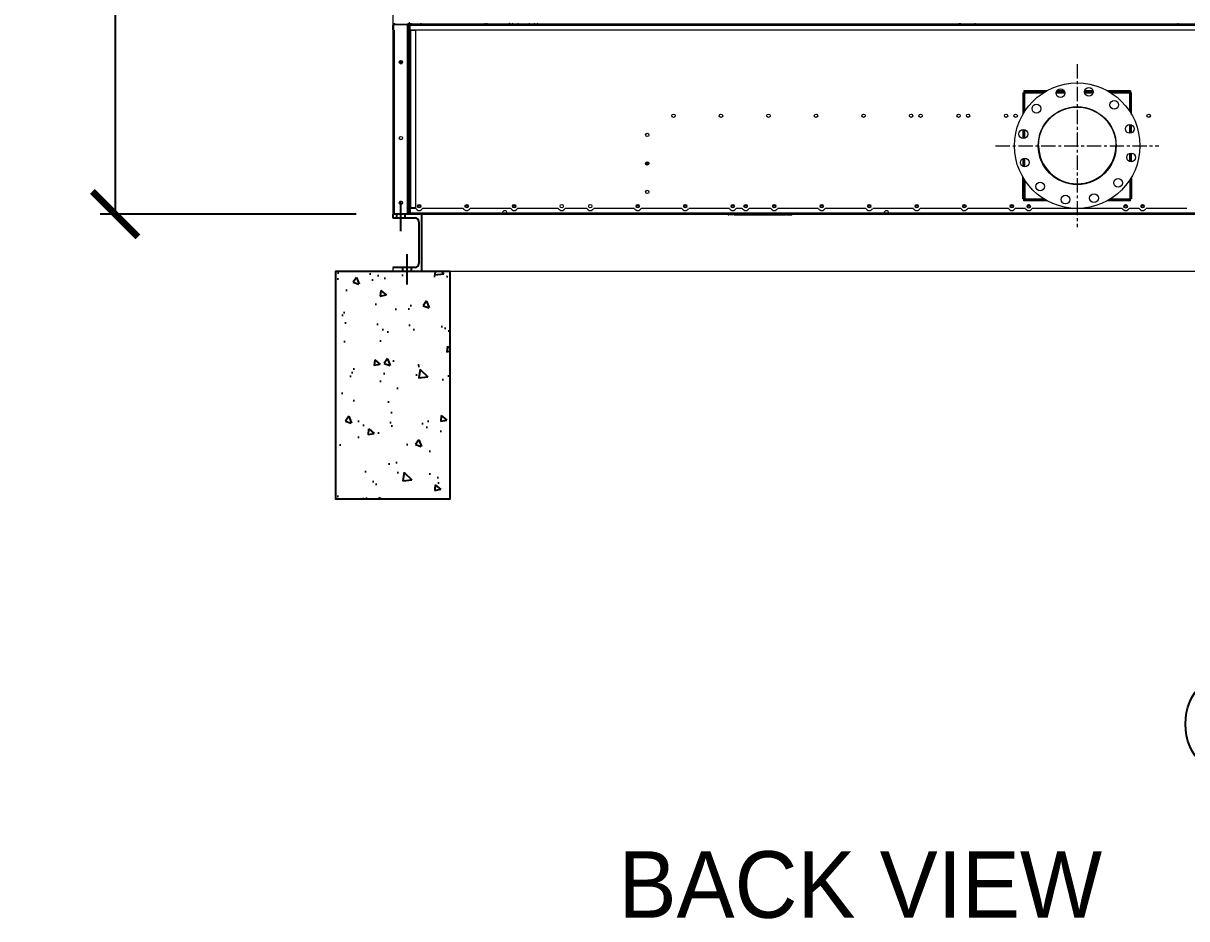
# Model space of a CAD drawing. Header units: millimetres. Extents: x 2557 to 34820, y 2099 to 24914.
# Drawn here: x 22479 to 25539, y 8208 to 10563 of the extents above; entities that cross this region are included whole.
import ezdxf
from ezdxf.enums import TextEntityAlignment as Align

# ---------------------------------------------------------------- set-up
doc = ezdxf.new("R2010")
doc.units = ezdxf.units.MM
doc.linetypes.add('CENTER', pattern=[2, 1.25, -0.25, 0.25, -0.25])
doc.linetypes.add('CENTERX2', pattern=[4, 2.5, -0.5, 0.5, -0.5])
for name, color, linetype in [('center', 1, 'CENTER'), ('냉각탑_dim', 1, 'Continuous'), ('냉각탑_text', 3, 'Continuous')]:
    doc.layers.add(name, color=color, linetype=linetype)
doc.styles.add('HY울릉도L', font='')
doc.styles.add('돋움', font='Dotum.ttf')
doc.styles.get('HY울릉도L').set_extended_font_data('HY울릉도L')
doc.dimstyles.new('성지DIM', dxfattribs={"dimtxt": 3.5, "dimasz": 3, "dimexe": 1, "dimexo": 2.5, "dimgap": 2, "dimtad": 1, "dimdec": 0, "dimzin": 3, "dimdsep": 46, "dimtxsty": 'HY울릉도L', "dimblk": 'ARCHTICK', "dimcen": -2, "dimclrd": 256, "dimclre": 256, "dimclrt": 7, "dimadec": 0, "dimazin": 0, "dimtfac": 1, "dimtdec": 0, "dimtofl": 0, "dimtmove": 0, "dimatfit": 3, "dimfxl": 1, "dimtolj": 1, "dimtzin": 0, "dimlwe": -1, "dimarcsym": 0})

# ---------------------------------------------------------------- blocks, each defined once
blk = doc.blocks.new('_ArchTick')
at = {"color": 0, "linetype": 'ByBlock', "const_width": 0.15}
blk.add_lwpolyline([(-0.5, -0.5), (0.5, 0.5)], dxfattribs=at)
blk = doc.blocks.new('*D453')
at = {"layer": 'Defpoints', "color": 0, "transparency": 16777216}
for p in [(23454.5, 13661.4), (22720.6, 10061.4), (23454.5, 10061.4)]:
    blk.add_point(p, dxfattribs=at)
at = {"layer": '냉각탑_dim', "transparency": 16777216}
for p, q in [((23354.5, 13661.4), (22680.6, 13661.4)), ((23354.5, 10061.4), (22680.6, 10061.4))]:
    blk.add_line(p, q, dxfattribs=at)
at = {"layer": '냉각탑_dim', "lineweight": -2, "transparency": 16777216}
blk.add_line((22720.6, 13661.4), (22720.6, 10061.4), dxfattribs=at)
at = {"layer": '냉각탑_dim', "lineweight": -2, "transparency": 16777216, "xscale": 120, "yscale": 120, "zscale": 120}
for p, rotation in [((22720.6, 13661.4), 90), ((22720.6, 10061.4), 270)]:
    blk.add_blockref('_ArchTick', p, dxfattribs=dict(at, rotation=rotation))
at = {"layer": '냉각탑_dim', "color": 7, "transparency": 16777216, "insert": (22570.6, 11861.4), "char_height": 140, "attachment_point": 5, "rotation": 90, "style": 'HY울릉도L'}
blk.add_mtext('\\A1;3600', dxfattribs=at)
blk = doc.blocks.new('2')
at = {"color": 7, "lineweight": 20, "ltscale": 0.44375}
blk.add_line((23451.1, 11527.6), (23451.1, 10462.6), dxfattribs=at)
at = {"color": 7, "lineweight": 20, "ltscale": 0.000958937}
blk.add_line((23453.1, 10561.1), (23453.1, 10563.4), dxfattribs=at)
at = {"color": 7, "lineweight": 20, "ltscale": 0.005875}
for p, q in [((23453.1, 10545.6), (23453.1, 10559.7)), ((23495.1, 10558.5), (23495.1, 10544.4)), ((23495.1, 10078.4), (23495.1, 10064.3))]:
    blk.add_line(p, q, dxfattribs=at)
at = {"color": 7, "lineweight": 20, "ltscale": 0.01525}
for p, q in [((23489.7, 10559.7), (23453.1, 10559.7)), ((23489.7, 10061.4), (23453.1, 10061.4))]:
    blk.add_line(p, q, dxfattribs=at)
at = {"color": 7, "lineweight": 20, "ltscale": 0.014667}
for p, q in [((23454.5, 10561.4), (23489.7, 10561.4)), ((23454.5, 10063.1), (23489.7, 10063.1))]:
    blk.add_line(p, q, dxfattribs=at)
at = {"color": 7, "lineweight": 20, "ltscale": 0.000834157}
blk.add_line((23456.5, 10561.4), (23456.5, 10563.4), dxfattribs=at)
at = {"color": 7, "lineweight": 20, "ltscale": 0.000708334}
blk.add_line((23489.7, 10559.7), (23489.7, 10561.4), dxfattribs=at)
at = {"color": 7, "lineweight": 20, "ltscale": 0.001131}
for p, q in [((23492.4, 10559.7), (23489.7, 10559.7)), ((23492.4, 10063.1), (23489.7, 10063.1))]:
    blk.add_line(p, q, dxfattribs=at)
at = {"color": 7, "lineweight": 20, "ltscale": 0.206917}
blk.add_line((23489.7, 10063.1), (23489.7, 10559.7), dxfattribs=at)
at = {"color": 7, "lineweight": 20, "ltscale": 0.000414935}
for p, q in [((23491.4, 10559.7), (23492.1, 10560.4)), ((23494.1, 10214.4), (23493.4, 10215.1)), ((23491.4, 10063.1), (23492.1, 10062.4))]:
    blk.add_line(p, q, dxfattribs=at)
at = {"color": 7, "lineweight": 20, "ltscale": 0.00126}
blk.add_line((23491.7, 10560.8), (23491.7, 10563.8), dxfattribs=at)
at = {"color": 7, "lineweight": 20, "ltscale": 0.002815}
blk.add_line((23495.1, 10559.4), (23495.1, 10566.2), dxfattribs=at)
at = {"color": 7, "lineweight": 20, "ltscale": 0.000708333}
for p, q in [((23496.8, 10559.4), (23495.1, 10559.4)), ((23496.8, 10558.5), (23495.1, 10558.5)), ((23453.1, 10063.1), (23453.1, 10061.4)), ((23489.7, 10063.1), (23489.7, 10061.4)), ((23496.8, 10064.3), (23495.1, 10064.3)), ((23496.8, 10063.4), (23495.1, 10063.4))]:
    blk.add_line(p, q, dxfattribs=at)
at = {"color": 7, "lineweight": 20, "ltscale": 0.000375}
for p, q in [((23495.1, 10558.5), (23495.1, 10559.4)), ((23495.1, 10064.3), (23495.1, 10063.4))]:
    blk.add_line(p, q, dxfattribs=at)
at = {"color": 7, "lineweight": 20}
for p, q in [((27005.4, 10561.4), (23496.8, 10561.4)), ((27005.4, 10558), (23496.8, 10558)), ((24319.6, 10546.4), (26268.6, 10546.4)), ((23528.7, 10061.4), (26973.5, 10061.4))]:
    blk.add_line(p, q, dxfattribs=at)
at = {"color": 7, "lineweight": 20, "ltscale": 0.001417}
for p, q in [((23496.8, 10561.4), (23496.8, 10558)), ((23498.5, 10544.4), (23495.1, 10544.4)), ((23498.5, 10078.4), (23495.1, 10078.4)), ((23454.5, 10063.1), (23451.1, 10063.1)), ((23496.8, 10061.4), (23496.8, 10064.8))]:
    blk.add_line(p, q, dxfattribs=at)
at = {"color": 7, "lineweight": 20, "ltscale": 0.000881921}
blk.add_line((23497.1, 10561.4), (23497.1, 10563.5), dxfattribs=at)
at = {"color": 7, "lineweight": 20, "ltscale": 0.000833333}
for p, q in [((23498.5, 10563.4), (23498.5, 10561.4)), ((23525.1, 10561.4), (23525.1, 10563.4)), ((23453.1, 10546.4), (23451.1, 10546.4)), ((23453.1, 10545.6), (23451.1, 10545.6)), ((23451.1, 10545.6), (23453.1, 10545.6)), ((23497.1, 10544.4), (23495.1, 10544.4)), ((23497.1, 10544.4), (23497.1, 10546.4)), ((23498.5, 10546.4), (23498.5, 10544.4)), ((25111.1, 10382.9), (25111.1, 10380.9)), ((25113.1, 10380.9), (25111.1, 10380.9)), ((25111.1, 10380.9), (25113.1, 10380.9)), ((25391.1, 10380.9), (25389.1, 10380.9)), ((25391.1, 10380.9), (25389.1, 10380.9)), ((25391.1, 10382.9), (25391.1, 10380.9)), ((23495.1, 10208.2), (23493.1, 10208.2)), ((23495.1, 10206.4), (23493.1, 10206.4)), ((25111.1, 10099.9), (25111.1, 10101.9)), ((25113.1, 10101.9), (25111.1, 10101.9)), ((25111.1, 10101.9), (25113.1, 10101.9)), ((25391.1, 10101.9), (25389.1, 10101.9)), ((25391.1, 10101.9), (25389.1, 10101.9)), ((25391.1, 10099.9), (25391.1, 10101.9)), ((23498.5, 10078.4), (23498.5, 10076.4)), ((23738.4, 10063.4), (23738.4, 10061.4)), ((23751.9, 10063.4), (23751.9, 10061.4)), ((24346.6, 10059.4), (24346.6, 10061.4)), ((24486.6, 10059.4), (24486.6, 10061.4)), ((24742.4, 10063.4), (24742.4, 10061.4)), ((24755.9, 10063.4), (24755.9, 10061.4))]:
    blk.add_line(p, q, dxfattribs=at)
at = {"color": 7, "lineweight": 20, "ltscale": 0.00083243}
for p, q in [((23693.9, 10561.4), (23693.9, 10563.4)), ((23694, 10561.4), (23694, 10563.4)), ((23699.2, 10561.4), (23699.2, 10563.4))]:
    blk.add_line(p, q, dxfattribs=at)
at = {"color": 7, "lineweight": 20, "ltscale": 0.00121}
for p, q in [((23758, 10563.4), (23755.9, 10561.4)), ((23759.3, 10563.4), (23757.2, 10561.4)), ((23766.8, 10563.4), (23764.7, 10561.4)), ((23779, 10561.4), (23781.1, 10563.4)), ((23810.1, 10563.4), (23808, 10561.4)), ((23822.2, 10561.4), (23824.3, 10563.4)), ((23829.8, 10561.4), (23831.9, 10563.4))]:
    blk.add_line(p, q, dxfattribs=at)
at = {"color": 7, "lineweight": 20, "ltscale": 0.000832431}
for p, q in [((24941.4, 10561.4), (24941.4, 10563.4)), ((24944.2, 10561.4), (24944.2, 10563.4))]:
    blk.add_line(p, q, dxfattribs=at)
at = {"color": 7, "lineweight": 20, "ltscale": 0.000833334}
for p, q in [((24981.4, 10563.4), (24981.4, 10561.4)), ((25515.4, 10563.4), (25515.4, 10561.4)), ((23497.1, 10076.4), (23497.1, 10078.4))]:
    blk.add_line(p, q, dxfattribs=at)
at = {"color": 7, "lineweight": 20, "ltscale": 0.004833}
for p, q in [((23451.1, 10546.4), (23451.1, 10558)), ((23496.8, 10546.4), (23496.8, 10558)), ((23510.1, 10544.4), (23498.5, 10544.4)), ((23496.8, 10076.4), (23496.8, 10064.8)), ((23510.1, 10078.4), (23498.5, 10078.4)), ((24346.6, 10059.4), (24335, 10059.4)), ((24486.6, 10059.4), (24498.2, 10059.4))]:
    blk.add_line(p, q, dxfattribs=at)
at = {"color": 7, "lineweight": 20, "ltscale": 0.201042}
for p, q in [((23451.1, 10545.6), (23451.1, 10063.1)), ((23454.5, 10545.6), (23454.5, 10063.1))]:
    blk.add_line(p, q, dxfattribs=at)
at = {"color": 7, "lineweight": 20, "ltscale": 0.000583333}
blk.add_line((23454.5, 10545.6), (23453.1, 10545.6), dxfattribs=at)
at = {"color": 7, "lineweight": 20, "ltscale": 2.54818e-05}
blk.add_line((23493.1, 10558.1), (23493.1, 10558), dxfattribs=at)
at = {"color": 7, "lineweight": 20, "ltscale": 0.2055}
blk.add_line((23493.1, 10064.8), (23493.1, 10558), dxfattribs=at)
at = {"color": 7, "lineweight": 20, "ltscale": 0.194167}
for p, q in [((23495.1, 10078.4), (23495.1, 10544.4)), ((23498.5, 10078.4), (23498.5, 10544.4)), ((23510.1, 10544.4), (23510.1, 10078.4))]:
    blk.add_line(p, q, dxfattribs=at)
at = {"color": 7, "lineweight": 20, "ltscale": 0.307}
blk.add_line((23496.8, 10546.4), (24319.6, 10546.4), dxfattribs=at)
at = {"color": 7, "lineweight": 20, "ltscale": 0.003735}
blk.add_line((23476.6, 10461), (23467.6, 10461), dxfattribs=at)
at = {"color": 7, "lineweight": 20, "ltscale": 0.003614}
blk.add_line((23467.8, 10462.6), (23476.5, 10462.6), dxfattribs=at)
at = {"color": 7, "lineweight": 20, "ltscale": 0.003172}
blk.add_line((23475.9, 10459), (23468.3, 10459), dxfattribs=at)
at = {"color": 7, "lineweight": 20, "ltscale": 0.001718}
blk.add_line((23470.1, 10457.4), (23474.2, 10457.4), dxfattribs=at)
at = {"color": 7, "lineweight": 20, "ltscale": 0.053167}
blk.add_line((23493.1, 10276.2), (23493.1, 10403.8), dxfattribs=at)
at = {"color": 7, "lineweight": 20, "ltscale": 0.000833118}
blk.add_line((23493.1, 10403.8), (23495.1, 10403.8), dxfattribs=at)
at = {"color": 7, "lineweight": 20, "ltscale": 0.023972}
for p, q in [((25107.9, 10380.9), (25107.9, 10323.4)), ((25394.3, 10323.4), (25394.3, 10380.9)), ((25107.9, 10101.9), (25107.9, 10159.5)), ((25394.3, 10159.5), (25394.3, 10101.9))]:
    blk.add_line(p, q, dxfattribs=at)
at = {"color": 7, "lineweight": 20, "ltscale": 0.001333}
for p, q in [((25107.9, 10380.9), (25111.1, 10380.9)), ((25111.1, 10386.1), (25111.1, 10382.9)), ((25391.1, 10386.1), (25391.1, 10382.9)), ((25394.3, 10380.9), (25391.1, 10380.9)), ((25107.9, 10101.9), (25111.1, 10101.9)), ((25111.1, 10096.7), (25111.1, 10099.9)), ((25394.3, 10101.9), (25391.1, 10101.9)), ((25391.1, 10096.7), (25391.1, 10099.9))]:
    blk.add_line(p, q, dxfattribs=at)
at = {"color": 7, "lineweight": 20, "ltscale": 0.025296}
for p, q in [((25171.8, 10386.1), (25111.1, 10386.1)), ((25391.1, 10386.1), (25330.4, 10386.1)), ((25171.8, 10096.7), (25111.1, 10096.7)), ((25391.1, 10096.7), (25330.4, 10096.7))]:
    blk.add_line(p, q, dxfattribs=at)
at = {"color": 7, "lineweight": 20, "ltscale": 0.022971}
for p, q in [((25166.3, 10382.9), (25111.1, 10382.9)), ((25391.1, 10382.9), (25336, 10382.9)), ((25166.3, 10099.9), (25111.1, 10099.9)), ((25391.1, 10099.9), (25336, 10099.9))]:
    blk.add_line(p, q, dxfattribs=at)
at = {"color": 7, "lineweight": 20, "ltscale": 0.021741}
for p, q in [((25111.1, 10380.9), (25111.1, 10328.7)), ((25391.1, 10328.7), (25391.1, 10380.9)), ((25111.1, 10101.9), (25111.1, 10154.1)), ((25391.1, 10154.1), (25391.1, 10101.9))]:
    blk.add_line(p, q, dxfattribs=at)
at = {"color": 7, "lineweight": 20, "ltscale": 0.020784}
for p, q in [((25113.1, 10380.9), (25163, 10380.9)), ((25339.2, 10380.9), (25389.1, 10380.9)), ((25113.1, 10101.9), (25163, 10101.9)), ((25339.2, 10101.9), (25389.1, 10101.9))]:
    blk.add_line(p, q, dxfattribs=at)
at = {"color": 7, "lineweight": 20, "ltscale": 0.020438}
for p, q in [((25113.1, 10331.9), (25113.1, 10380.9)), ((25389.1, 10331.9), (25389.1, 10380.9)), ((25113.1, 10151), (25113.1, 10101.9)), ((25389.1, 10151), (25389.1, 10101.9))]:
    blk.add_line(p, q, dxfattribs=at)
at = {"color": 7, "lineweight": 20, "ltscale": 0.009512}
blk.add_line((25195.5, 10380.9), (25218.3, 10380.9), dxfattribs=at)
at = {"color": 7, "lineweight": 20, "ltscale": 0.009154}
blk.add_line((25217.9, 10382.9), (25195.9, 10382.9), dxfattribs=at)
at = {"color": 7, "lineweight": 20, "ltscale": 0.007846}
blk.add_line((25216.3, 10386.1), (25197.5, 10386.1), dxfattribs=at)
at = {"color": 7, "lineweight": 20, "ltscale": 0.009582}
blk.add_line((25293.4, 10382.9), (25270.4, 10382.9), dxfattribs=at)
at = {"color": 7, "lineweight": 20, "ltscale": 0.009406}
blk.add_line((25270.6, 10380.9), (25293.2, 10380.9), dxfattribs=at)
at = {"color": 7, "lineweight": 20, "ltscale": 0.009251}
blk.add_line((25293, 10386.1), (25270.8, 10386.1), dxfattribs=at)
at = {"color": 7, "lineweight": 20, "ltscale": 0.009501}
for p, q in [((25107.9, 10283.6), (25107.9, 10260.8)), ((25394.3, 10199.3), (25394.3, 10222.1))]:
    blk.add_line(p, q, dxfattribs=at)
at = {"color": 7, "lineweight": 20, "ltscale": 0.009478}
for p, q in [((25111.1, 10283.6), (25111.1, 10260.8)), ((25391.1, 10199.3), (25391.1, 10222))]:
    blk.add_line(p, q, dxfattribs=at)
at = {"color": 7, "lineweight": 20, "ltscale": 0.009583}
for p, q in [((25389.1, 10274.1), (25389.1, 10297.1)), ((25113.1, 10185.7), (25113.1, 10208.7))]:
    blk.add_line(p, q, dxfattribs=at)
at = {"color": 7, "lineweight": 20, "ltscale": 0.009451}
for p, q in [((25391.1, 10274.3), (25391.1, 10297)), ((25111.1, 10208.6), (25111.1, 10185.9))]:
    blk.add_line(p, q, dxfattribs=at)
at = {"color": 7, "lineweight": 20, "ltscale": 0.008588}
for p, q in [((25394.3, 10275.3), (25394.3, 10295.9)), ((25107.9, 10207.5), (25107.9, 10186.9))]:
    blk.add_line(p, q, dxfattribs=at)
at = {"color": 7, "lineweight": 20, "ltscale": 0.000833254}
blk.add_line((23495.1, 10276.2), (23493.1, 10276.2), dxfattribs=at)
at = {"color": 7, "lineweight": 20, "ltscale": 0.009074}
for p, q in [((25113.1, 10261.3), (25113.1, 10283.1)), ((25389.1, 10199.8), (25389.1, 10221.6))]:
    blk.add_line(p, q, dxfattribs=at)
at = {"color": 7, "lineweight": 20, "ltscale": 0.000547189}
blk.add_line((23494.4, 10215.1), (23493.1, 10215.1), dxfattribs=at)
at = {"color": 7, "lineweight": 20, "ltscale": 0.000834193}
blk.add_line((23493.1, 10211.4), (23495.1, 10211.4), dxfattribs=at)
at = {"color": 7, "lineweight": 20, "ltscale": 0.000832799}
blk.add_line((23493.1, 10206.4), (23495.1, 10206.4), dxfattribs=at)
at = {"color": 7, "lineweight": 20, "ltscale": 0.003726}
blk.add_line((24115.6, 10195.3), (24124.5, 10195.3), dxfattribs=at)
at = {"color": 7, "lineweight": 20, "ltscale": 0.002875}
blk.add_line((24116.6, 10191.9), (24123.5, 10191.9), dxfattribs=at)
at = {"color": 1, "linetype": 'CENTERX2', "ltscale": 50}
for p, q in [((23472.1, 10016.4), (23472.1, 10096.4)), ((23488.6, 9876.4), (23488.6, 9956.4))]:
    blk.add_line(p, q, dxfattribs=at)
at = {"color": 7, "lineweight": 20, "ltscale": 0.000128159}
blk.add_line((23495.4, 10078.4), (23495.1, 10078.4), dxfattribs=at)
at = {"color": 7, "lineweight": 20, "ltscale": 0.005987}
blk.add_line((23511.2, 10076.4), (23496.8, 10076.4), dxfattribs=at)
at = {"color": 7, "lineweight": 20, "ltscale": 0.044641}
for p, q in [((23636.2, 10076.4), (23529.1, 10076.4)), ((23761.2, 10076.4), (23654.1, 10076.4)), ((23886.2, 10076.4), (23779.1, 10076.4)), ((24086.2, 10076.4), (23979.1, 10076.4)), ((24211.2, 10076.4), (24104.1, 10076.4)), ((24336.2, 10076.4), (24229.1, 10076.4)), ((24570.2, 10076.4), (24463.1, 10076.4)), ((24695.2, 10076.4), (24588.1, 10076.4)), ((24820.2, 10076.4), (24713.1, 10076.4)), ((24945.2, 10076.4), (24838.1, 10076.4)), ((25070.2, 10076.4), (24963.1, 10076.4)), ((25539.2, 10076.4), (25432.1, 10076.4))]:
    blk.add_line(p, q, dxfattribs=at)
at = {"color": 7, "lineweight": 20, "ltscale": 0.023808}
for p, q in [((23961.2, 10076.4), (23904.1, 10076.4)), ((24445.2, 10076.4), (24388.1, 10076.4))]:
    blk.add_line(p, q, dxfattribs=at)
at = {"color": 7, "lineweight": 20, "ltscale": 0.006725}
blk.add_line((24370.2, 10076.4), (24354.1, 10076.4), dxfattribs=at)
at = {"color": 7, "lineweight": 20, "ltscale": 0.0111}
for p, q in [((25114.7, 10076.4), (25088.1, 10076.4)), ((25414.2, 10076.4), (25387.6, 10076.4))]:
    blk.add_line(p, q, dxfattribs=at)
at = {"color": 7, "lineweight": 20, "ltscale": 1.93507e-05}
for p, q in [((25123.6, 10070.9), (25123.6, 10070.9)), ((25378.6, 10070.9), (25378.6, 10070.9))]:
    blk.add_line(p, q, dxfattribs=at)
at = {"color": 7, "lineweight": 20, "ltscale": 0.007604}
for p, q in [((25150.8, 10076.4), (25132.6, 10076.4)), ((25369.7, 10076.4), (25150.8, 10076.4))]:
    blk.add_line(p, q, dxfattribs=at)
at = {"lineweight": 20}
blk.add_line((23524.1, 10061.4), (23451.1, 10061.4), dxfattribs=at)
at = {"color": 7, "lineweight": 25, "ltscale": 0.008333}
blk.add_line((23451.1, 10061.4), (23451.1, 10051.4), dxfattribs=at)
at = {"color": 7, "lineweight": 25, "ltscale": 0.125}
for p, q in [((23526.1, 10061.4), (23451.1, 10061.4)), ((23451.1, 9911.4), (23526.1, 9911.4))]:
    blk.add_line(p, q, dxfattribs=at)
at = {"color": 7, "lineweight": 25, "ltscale": 0.05125}
for p, q in [((23451.1, 10051.4), (23509.6, 10051.4)), ((23509.6, 9921.4), (23451.1, 9921.4))]:
    blk.add_line(p, q, dxfattribs=at)
at = {"color": 7, "lineweight": 20, "ltscale": 0.280701}
blk.add_line((23452.5, 10061.4), (23487.7, 10061.4), dxfattribs=at)
for p, q in [((23461.1, 10051.4), (23461.1, 10061.4)), ((23483.1, 10051.4), (23483.1, 10061.4)), ((23477.6, 9911.4), (23477.6, 9921.4)), ((23499.6, 9911.4), (23499.6, 9921.4))]:
    blk.add_line(p, q)
at = {"color": 7, "lineweight": 20, "ltscale": 0.002932}
blk.add_line((23489.8, 10061.4), (23496.8, 10061.4), dxfattribs=at)
at = {"color": 7, "lineweight": 20, "ltscale": 0.000834328}
blk.add_line((23493.1, 10066.4), (23495.1, 10066.4), dxfattribs=at)
at = {"color": 7, "lineweight": 20, "ltscale": 2.38284e-05}
blk.add_line((23493.1, 10064.8), (23493.1, 10064.8), dxfattribs=at)
at = {"color": 7, "lineweight": 20, "ltscale": 0.000837638}
blk.add_line((23495.1, 10064.6), (23493.1, 10064.6), dxfattribs=at)
at = {"color": 7, "lineweight": 20, "ltscale": 0.100609}
blk.add_line((23496.8, 10064.8), (23738.3, 10064.8), dxfattribs=at)
at = {"color": 7, "lineweight": 20, "ltscale": 0.100651}
blk.add_line((23496.8, 10061.4), (23738.4, 10061.4), dxfattribs=at)
at = {"color": 7, "lineweight": 20, "ltscale": 0.004083}
blk.add_line((23518.9, 10061.4), (23528.7, 10061.4), dxfattribs=at)
at = {"color": 7, "lineweight": 25, "ltscale": 0.091667}
blk.add_line((23519.6, 10041.4), (23519.6, 9931.4), dxfattribs=at)
at = {"ltscale": 25}
blk.add_line((23526.1, 10061.4), (23526.1, 9911.4), dxfattribs=at)
at = {"color": 7, "lineweight": 20, "ltscale": 0.005698}
for p, q in [((23738.3, 10064.8), (23752, 10064.8)), ((24742.3, 10064.8), (24756, 10064.8))]:
    blk.add_line(p, q, dxfattribs=at)
at = {"color": 7, "lineweight": 20, "ltscale": 0.005614}
for p, q in [((23738.4, 10063.4), (23751.9, 10063.4)), ((23738.4, 10061.4), (23751.9, 10061.4)), ((24742.4, 10063.4), (24755.9, 10063.4)), ((24742.4, 10061.4), (24755.9, 10061.4))]:
    blk.add_line(p, q, dxfattribs=at)
at = {"color": 7, "lineweight": 20, "ltscale": 0.412719}
blk.add_line((23751.9, 10061.4), (24742.4, 10061.4), dxfattribs=at)
at = {"color": 7, "lineweight": 20, "ltscale": 0.412635}
blk.add_line((23752, 10064.8), (24742.3, 10064.8), dxfattribs=at)
at = {"color": 7, "lineweight": 20, "ltscale": 0.000833651}
for p, q in [((24348.6, 10059.4), (24348.6, 10061.4)), ((24484.6, 10059.4), (24484.6, 10061.4))]:
    blk.add_line(p, q, dxfattribs=at)
at = {"color": 7, "lineweight": 20, "ltscale": 0.056667}
blk.add_line((24348.6, 10059.4), (24484.6, 10059.4), dxfattribs=at)
at = {"color": 7, "lineweight": 20, "ltscale": 0.17433}
for p, q in [((24755.9, 10061.4), (25174.3, 10061.4)), ((25328, 10061.4), (25746.4, 10061.4))]:
    blk.add_line(p, q, dxfattribs=at)
at = {"color": 7, "lineweight": 20, "ltscale": 0.171731}
for p, q in [((24756, 10064.8), (25334.1, 10064.8)), ((25334.1, 10064.8), (25746.3, 10064.8))]:
    blk.add_line(p, q, dxfattribs=at)
at = {"color": 7, "lineweight": 20, "ltscale": 0.008888}
blk.add_line((25209.7, 10061.4), (25231, 10061.4), dxfattribs=at)
at = {"color": 7, "lineweight": 20, "ltscale": 0.006961}
blk.add_line((25287, 10061.4), (25303.7, 10061.4), dxfattribs=at)
at = {"color": 7, "lineweight": 15, "ltscale": 0.0625}
blk.add_line((23451.1, 9921.4), (23451.1, 9911.4), dxfattribs=at)
at = {"lineweight": 5}
blk.add_line((23526.1, 9911.4), (26976.1, 9911.4), dxfattribs=at)
at = {"color": 7, "lineweight": 20}
for centre, radius in [((23472.1, 10461.4), 4.5), ((25251.1, 10241.4), 165), ((25206.9, 10379.5), 11.5), ((25281.9, 10383.1), 11.5), ((25143.8, 10338.9), 11.5), ((25348.6, 10348.8), 11.5), ((24189.1, 10320.3), 4.5), ((24314.1, 10320.3), 4.5), ((24439.1, 10320.3), 4.5), ((24564.1, 10320.3), 4.5), ((24689.1, 10320.3), 4.5), ((24814.1, 10320.3), 4.5), ((24839.1, 10320.3), 4.5), ((24939.1, 10320.3), 4.5), ((24964.1, 10320.3), 4.5), ((25064.1, 10320.3), 4.5), ((25089.1, 10320.3), 4.5), ((25251.1, 10241.4), 102.5), ((25251.1, 10241.4), 101.8), ((25439.1, 10320.3), 4.5), ((25109.4, 10272.2), 11.5), ((25389.2, 10285.6), 11.5), ((23472.1, 10261.4), 4.5), ((24120.1, 10269.8), 4.5), ((25392.8, 10210.7), 11.5), ((24120.1, 10194.8), 4.5), ((25113, 10197.2), 11.5), ((25153.6, 10134.1), 11.5), ((25358.5, 10143.9), 11.5), ((24120.1, 10119.8), 4.5), ((25220.4, 10099.7), 11.5), ((25295.3, 10103.3), 11.5), ((23472.1, 10091.4), 4.5), ((23520.1, 10082.4), 4.5), ((23520.1, 10082.4), 3), ((23645.1, 10082.4), 4.5), ((23645.1, 10082.4), 3), ((23770.1, 10082.4), 4.5), ((23770.1, 10082.4), 3), ((23895.1, 10082.4), 4.5), ((23970.1, 10082.4), 4.5), ((24095.1, 10082.4), 4.5), ((24095.1, 10082.4), 3), ((24220.1, 10082.4), 4.5), ((24220.1, 10082.4), 3), ((24345.1, 10082.4), 4.5), ((24345.1, 10082.4), 3), ((24379.1, 10082.4), 4.5), ((24379.1, 10082.4), 3), ((24454.1, 10082.4), 4.5), ((24454.1, 10082.4), 3), ((24579.1, 10082.4), 4.5), ((24579.1, 10082.4), 3), ((24704.1, 10082.4), 4.5), ((24704.1, 10082.4), 3), ((24829.1, 10082.4), 4.5), ((24829.1, 10082.4), 3), ((24954.1, 10082.4), 4.5), ((24954.1, 10082.4), 3), ((25079.1, 10082.4), 4.5), ((25079.1, 10082.4), 3), ((25123.6, 10081.9), 4.5), ((25123.6, 10082.4), 3), ((25378.6, 10081.9), 4.5), ((25378.6, 10082.4), 3), ((25423.1, 10082.4), 4.5), ((25423.1, 10082.4), 3)]:
    blk.add_circle(centre, radius, dxfattribs=at)
for centre, radius, start, end in [((23454.5, 10558), 3.4, 90, 180), ((23489.7, 10558), 3.4, 0, 90), ((23452.3, 10463.8), 1.2, 180, 180.7349), ((23452.3, 10456.2), 1.2, 179.2651, 180), ((25251.1, 10242.9), 101.8, 180.4178, 359.5731), ((23491.7, 10216.8), 3.4, 294.3157, 359.0524), ((23520.1, 10080.9), 10, 206.7437, 333.2563), ((23645.1, 10080.9), 10, 206.7437, 333.2563), ((23745.1, 10063.3), 7, 12.3734, 167.6266), ((23770.1, 10080.9), 10, 206.7437, 333.2563), ((23895.1, 10080.9), 10, 206.7437, 333.2563), ((23970.1, 10080.9), 10, 206.7437, 333.2563), ((24095.1, 10080.9), 10, 206.7437, 333.2563), ((24220.1, 10080.9), 10, 206.7437, 333.2563), ((24345.1, 10080.9), 10, 206.7437, 333.2563), ((24379.1, 10080.9), 10, 206.7437, 333.2563), ((24454.1, 10080.9), 10, 206.7437, 333.2563), ((24579.1, 10080.9), 10, 206.7437, 333.2563), ((24704.1, 10080.9), 10, 206.7437, 333.2563), ((24749.1, 10063.3), 7, 12.3734, 167.6266), ((24829.1, 10080.9), 10, 206.7437, 333.2563), ((24954.1, 10080.9), 10, 206.7437, 333.2563), ((25079.1, 10080.9), 10, 206.7437, 333.2563), ((25123.6, 10080.9), 10, 206.7437, 333.2563), ((25123.6, 10081.4), 4.5, 3.185, 176.8155), ((25378.6, 10080.9), 10, 206.7437, 333.2563), ((25378.6, 10081.4), 4.5, 3.185, 176.8155), ((25423.1, 10080.9), 10, 206.7437, 333.2563), ((23454.5, 10064.8), 3.4, 210, 245.6841), ((23489.7, 10064.8), 3.4, 270, 0), ((23498.5, 10064.8), 3.4, 204.3161, 239.9997), ((23754.7, 10062.5), 16.6, 171.9124, 179.4428), ((23735.5, 10062.5), 16.6, 0.5572, 8.0877), ((24335, 10062.8), 3.4, 204.3017, 270), ((24335, 10062.8), 1.4, 268.112, 270), ((24498.2, 10062.8), 3.4, 270, 335.6983), ((24498.2, 10062.8), 1.4, 270, 271.888), ((24758.7, 10062.5), 16.6, 171.9124, 179.4428), ((24739.5, 10062.5), 16.6, 0.5572, 8.0877)]:
    blk.add_arc(centre, radius, start, end, dxfattribs=at)
at = {"color": 7, "lineweight": 25}
for centre, start, end in [((23509.6, 10041.4), 0, 90), ((23509.6, 9931.4), 270, 0)]:
    blk.add_arc(centre, 10, start, end, dxfattribs=at)
at = {"color": 7, "lineweight": 20}
for points in [[(23492.4, 10559.7), (23492.7, 10559.4), (23492.9, 10559.1), (23493, 10558.7), (23493.1, 10558.4), (23493.1, 10558)], [(23494.4, 10215.1), (23494.7, 10215.5), (23494.9, 10215.8), (23495, 10216.1), (23495.1, 10216.5), (23495.1, 10216.8)], [(23492.4, 10063.1), (23492.7, 10063.5), (23492.9, 10063.8), (23493, 10064.1), (23493.1, 10064.5), (23493.1, 10064.8)], [(23738.4, 10063.4), (23738.3, 10063.4), (23738.3, 10063.4), (23738.2, 10063.5), (23738.2, 10063.6), (23738.2, 10063.6)], [(23752.1, 10063.6), (23752.1, 10063.6), (23752, 10063.5), (23752, 10063.4), (23751.9, 10063.4), (23751.9, 10063.4)], [(24742.4, 10063.4), (24742.3, 10063.4), (24742.3, 10063.4), (24742.2, 10063.5), (24742.2, 10063.6), (24742.2, 10063.6)], [(24756.1, 10063.6), (24756.1, 10063.6), (24756, 10063.5), (24756, 10063.4), (24755.9, 10063.4), (24755.9, 10063.4)]]:
    blk.add_open_spline(points, degree=5, dxfattribs=at)
for points, knots in [([(23493.1, 10403.8), (23493.1, 10403.7), (23493.2, 10403.6), (23493.2, 10403.5), (23493.5, 10403.3), (23494, 10403.1), (23494.3, 10402.9), (23494.7, 10402.8), (23495.1, 10402.6)], [0, 0, 0, 0, 0, 0, 2.033975, 2.033975, 2.033975, 5.485293, 5.485293, 5.485293, 5.485293, 5.485293, 5.485293]), ([(23738.4, 10061.4), (23738.3, 10061.4), (23738.3, 10061.5), (23738.2, 10061.6), (23738.2, 10061.8), (23738.1, 10062.2), (23738.1, 10062.3), (23738.1, 10062.5), (23738.1, 10062.7)], [0, 0, 0, 0, 0, 0, 3.009, 3.009, 3.009, 4.870321, 4.870321, 4.870321, 4.870321, 4.870321, 4.870321]), ([(23752.1, 10062.7), (23752.1, 10062.3), (23752.1, 10062), (23752.1, 10061.7), (23752, 10061.5), (23751.9, 10061.4), (23751.9, 10061.4), (23751.9, 10061.4), (23751.9, 10061.4)], [0, 0, 0, 0, 0, 0, 3.956241, 3.956241, 3.956241, 4.866694, 4.866694, 4.866694, 4.866694, 4.866694, 4.866694]), ([(24742.4, 10061.4), (24742.3, 10061.4), (24742.3, 10061.5), (24742.2, 10061.6), (24742.2, 10061.8), (24742.1, 10062.2), (24742.1, 10062.3), (24742.1, 10062.5), (24742.1, 10062.7)], [0, 0, 0, 0, 0, 0, 3.009, 3.009, 3.009, 4.870321, 4.870321, 4.870321, 4.870321, 4.870321, 4.870321]), ([(24756.1, 10062.7), (24756.1, 10062.3), (24756.1, 10062), (24756.1, 10061.7), (24756, 10061.5), (24755.9, 10061.4), (24755.9, 10061.4), (24755.9, 10061.4), (24755.9, 10061.4)], [0, 0, 0, 0, 0, 0, 3.956241, 3.956241, 3.956241, 4.866694, 4.866694, 4.866694, 4.866694, 4.866694, 4.866694])]:
    blk.add_open_spline(points, degree=5, knots=knots, dxfattribs=at)
at = {"layer": 'center', "lineweight": 20, "ltscale": 30}
for p, q in [((25251.1, 10455.9), (25251.1, 10026.9)), ((25036.6, 10241.4), (25465.6, 10241.4))]:
    blk.add_line(p, q, dxfattribs=at)

msp = doc.modelspace()

# ---------------------------------------------------------------- hatches: boundary and pattern name
h = msp.add_hatch()
h.set_pattern_fill('AR-CONC', color=4, angle=-90)
h.set_pattern_definition([(320, (-178682.38, 344691.42), (-15.939086, -182.18467), [19.05, -209.55]), (265, (-178682.38, 344691.42), (191.056845, 35.24342), [15.24, -167.64058]), (10.451445, (-178683.7, 344676.23), (175.11775, -146.94125), [16.19001, -178.090245]), (316.1842, (-178631.58, 344691.42), (-42.04233, -271.07904), [28.575, -314.325]), (6.63556, (-178635.08, 344668.83), (247.42612, -237.40413), [24.28502, -267.1356]), (261.18415, (-178631.58, 344691.42), (247.42612, -237.40413), [22.85997, -251.45973]), (291, (-178644.28, 344666.02), (-102.2652, -151.61439), [19.05, -209.55]), (236, (-178644.28, 344666.02), (184.18797, -61.80203), [15.24, -167.64]), (341.451445, (-178652.8, 344653.38), (81.92277, -213.41642), [16.19001, -178.08994]), (307.5, (-178682.38, 344691.416), (84.555039, -3.088603), [0, -165.608, 0, -170.18, 0, -168.275]), (277.5, (-178682.38, 344691.42), (100.180575, -66.819663), [0, -97.028, 0, -161.798, 0, -64.135]), (237.5, (-178682.38, 344748.06), (-5.728744, -135.590595), [0, -63.5, 0, -198.12, 0, -262.89]), (227.5, (-178682.38, 344773.46), (25.42649, -148.12918), [0, -82.55, 0, -131.572, 0, -186.69])])
h.paths.add_polyline_path([(23301.1, 9911.5), (23301.1, 9311.5), (23601.1, 9311.3), (23601.1, 9911.3)])

# ---------------------------------------------------------------- linework, layer by layer
at = {"ltscale": 500, "elevation": 0}
msp.add_lwpolyline([(23601.1, 9911.4), (23601.1, 9311.4), (23301.1, 9311.4), (23301.1, 9911.4)], close=True, dxfattribs=at)
at = {"layer": '냉각탑_dim', "linetype": 'ByBlock', "lineweight": -3}
msp.add_circle((25685.7, 8720.3), 150, dxfattribs=at)

# ---------------------------------------------------------------- block references
msp.add_blockref('2', (0, 0))

# ---------------------------------------------------------------- texts
at = {"layer": '냉각탑_text', "style": '돋움'}
msp.add_text('BACK VIEW', height=175, dxfattribs=at).set_placement((24680.5, 8298.4), align=Align.MIDDLE_CENTER)

# ---------------------------------------------------------------- dimensions: what is measured, and where the dimension line sits
at = {"layer": '냉각탑_dim'}
dim = msp.add_linear_dim(base=(22720.6, 10061.4), p1=(23454.5, 13661.4), p2=(23454.5, 10061.4), angle=90, dimstyle='성지DIM', override={"dimscale": 40}, dxfattribs=at)
dim.commit()
dim.dimension.update_dxf_attribs({"geometry": '*D453', "text_midpoint": (22570.6, 11861.4)})

doc.saveas('drawing.dxf')
